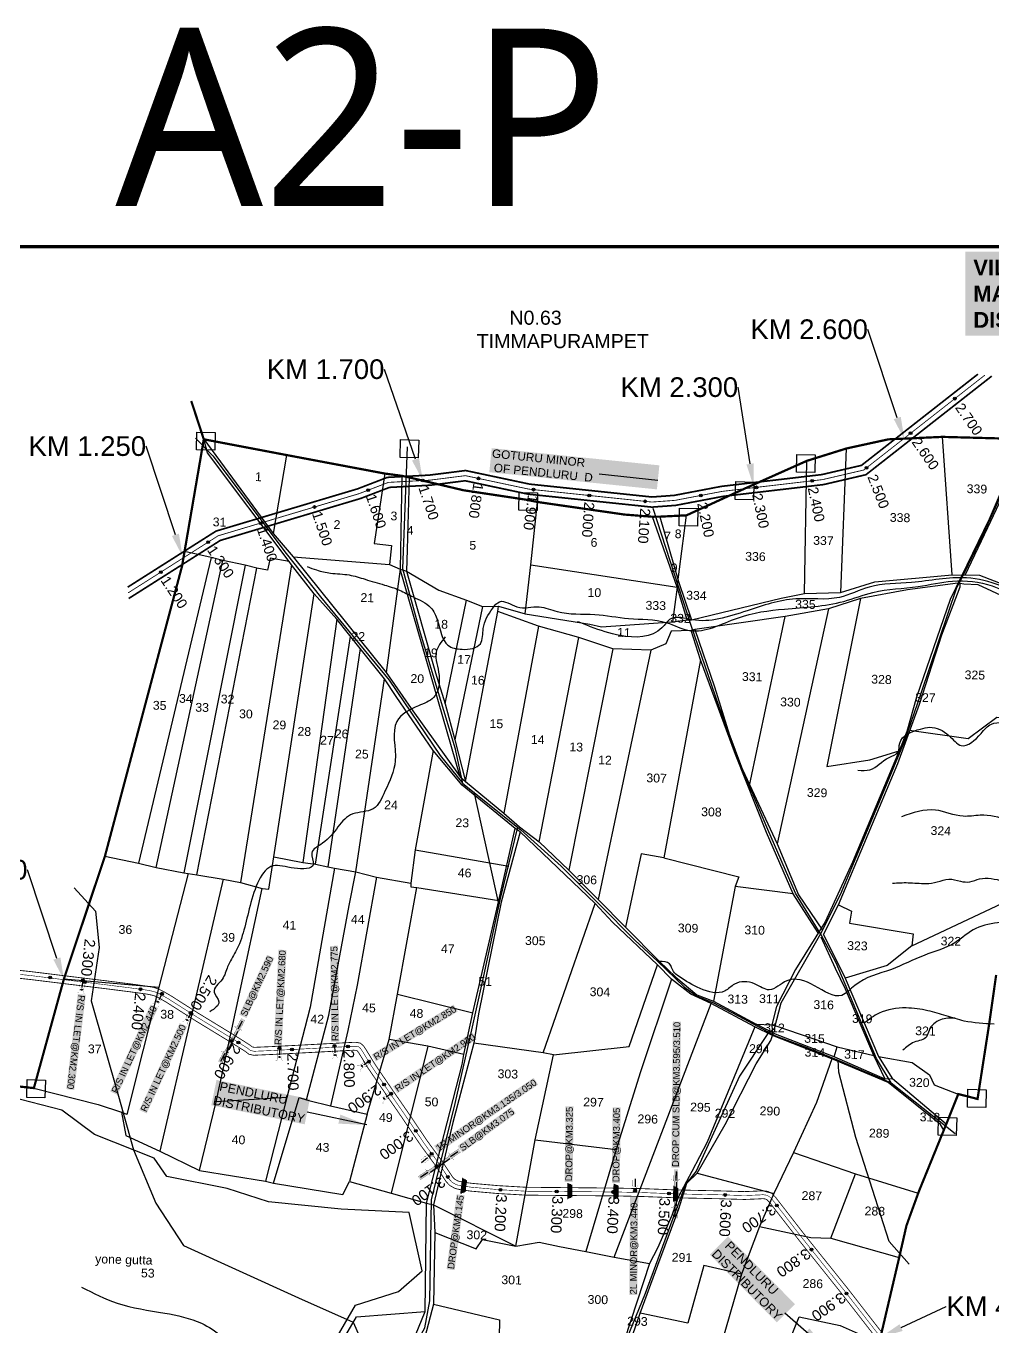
# Model space of a CAD drawing. Header units: inches. Extents: x 206993 to 226086, y 1588023 to 1599120.
# Drawn here: x 208329 to 210050, y 1596637 to 1598952 of the extents above; entities that cross this region are included whole.
import ezdxf
from ezdxf import colors
from ezdxf.entities.mleader import LeaderData, LeaderLine
from ezdxf.enums import TextEntityAlignment as Align
from ezdxf.math import Vec2, Vec3

# ---------------------------------------------------------------- set-up
doc = ezdxf.new("R2010")
doc.units = ezdxf.units.IN
doc.header["$LTSCALE"] = 15
doc.header["$MEASUREMENT"] = 0
doc.header["$PDMODE"] = 32
doc.header["$PDSIZE"] = 5
doc.linetypes.add('ACAD_ISO02W100', pattern=[15, 12, -3])
doc.linetypes.add('HIDDEN2', pattern=[0.1875, 0.125, -0.0625])
for name, color, linetype in [('BOUNDRY STONES', 240, 'Continuous'), ('CADAS', 1, 'Continuous'), ('CANAL1', 7, 'Continuous'), ('CSMark', 72, 'Continuous'), ('HILLS', 3, 'Continuous'), ('PLOTS', 7, 'Continuous'), ('PLOTS NO', 7, 'Continuous'), ('RE REMARKS', 7, 'Continuous'), ('ROADS', 1, 'Continuous'), ('STREAMS', 4, 'Continuous'), ('STRUCTURE', 5, 'Continuous'), ('TEXT', 1, 'Continuous'), ('text2', 7, 'Continuous'), ('VILLAGE BOUNDRY', 5, 'Continuous'), ('VILLAGE STONES', 240, 'Continuous')]:
    doc.layers.add(name, color=color, linetype=linetype)
doc.styles.add('FONT1', font='Arial')
doc.styles.get("Standard").update_dxf_attribs({"font": 'arial.ttf'})
doc.styles.add('TMS', font='trebuc.ttf')
doc.dimstyles.get("Standard").update_dxf_attribs({"dimtxt": 0.18, "dimasz": 0.18, "dimexe": 0.18, "dimexo": 0.0625, "dimgap": 0.09, "dimtad": 0, "dimtih": 1, "dimtoh": 1, "dimdec": 4, "dimzin": 0, "dimdsep": 46, "dimtxsty": 'Standard', "dimcen": 0.09, "dimadec": 0, "dimazin": 0, "dimtfac": 1, "dimtdec": 4, "dimtofl": 0, "dimtmove": 0, "dimatfit": 3, "dimfxl": 1, "dimtolj": 1, "dimtzin": 0, "dimarcsym": 0})

# ---------------------------------------------------------------- blocks, each defined once
blk = doc.blocks.new('DROP')
h = blk.add_hatch()
h.set_pattern_fill('ANSI31', color=1, scale=10, angle=45)
h.set_pattern_definition([(90, (-324.4107, -25.7687), (-1.25, 0), [])])
h.paths.add_polyline_path([(-9.9, -4.3), (-13.8, 4.1), (13.8, 4.1), (10.2, -4.3)])
at = {"layer": 'STRUCTURE', "color": 5, "const_width": 0.49}
blk.add_lwpolyline([(-9.9, -4.3), (-13.8, 4.1), (13.8, 4.1), (10.2, -4.3), (-9.9, -4.3)], dxfattribs=at)
at = {"layer": 'STRUCTURE', "color": 5}
blk.add_circle((0, 0), 1.33, dxfattribs=at)
blk = doc.blocks.new('1INLET')
at = {"layer": 'STRUCTURE', "color": 190}
for points, const_width in [([(9.4, 10.1), (9.4, 7.3), (5.2, 4.5), (0, 4.5), (0, 4.5), (0, 4.5), (-5.2, 4.5), (-9.4, 7.3), (-9.4, 10.1)], 0.35), ([(0, -4.5), (0, 4.5)], 1.75), ([(7.3, 5.9), (22.7, 5.9)], 0.35), ([(-9.4, -10.1), (-9.4, -7.3), (-5.2, -4.5), (0, -4.5), (5.2, -4.5), (9.4, -7.3), (9.4, -10.1)], 0.35), ([(7.3, -5.9), (22.7, -5.9)], 0.35)]:
    blk.add_lwpolyline(points, dxfattribs=dict(at, const_width=const_width))
at = {"layer": 'STRUCTURE', "color": 0}
blk.add_circle((0, 0), 1.31, dxfattribs=at)
blk.add_leader([(26, 0.1), (5.6, 0)], dimstyle='Standard', override={"dimasz": 8, "dimgap": 0.09, "dimtad": 0}, dxfattribs=at)
blk = doc.blocks.new('1SLB')
at = {"layer": 'STRUCTURE'}
h = blk.add_hatch(dxfattribs=at)
h.set_pattern_fill('DOTS', color=6, scale=14, angle=320.3722, style=0)
h.set_pattern_definition([(320.372247934, (-538945.0768, -1194857.3203), (0.89503691186, 0.39489261377), [0, -0.875])])
h.paths.add_polyline_path([(-43.8, 3.5), (-43.8, -3.5), (-23.1, -3.5), (-21, -2.1), (21, -2.1), (23.1, -3.5), (43.8, -3.5), (43.8, 3.5), (23.1, 3.5), (21, 2.1), (-21, 2.1), (-23.1, 3.5)])
at = {"layer": 'STRUCTURE', "color": 6, "linetype": 'ACAD_ISO02W100', "ltscale": 0.5, "const_width": 0.35}
for points in [[(-43.8, 3.5), (-23.1, 3.5)], [(23.1, 3.5), (43.8, 3.5)], [(-43.8, -3.5), (-23.1, -3.5)], [(23.1, -3.5), (43.8, -3.5)]]:
    blk.add_lwpolyline(points, dxfattribs=at)
at = {"layer": 'STRUCTURE', "color": 6, "const_width": 0.44}
for points in [[(-25.2, 7.7), (-25.2, 4.9), (-21, 2.1), (21, 2.1), (25.2, 4.9), (25.2, 7.7)], [(-25.2, -7.7), (-25.2, -4.9), (-21, -2.1), (21, -2.1), (25.2, -4.9), (25.2, -7.7)]]:
    blk.add_lwpolyline(points, dxfattribs=at)
at = {"layer": 'STRUCTURE', "color": 6}
blk.add_lwpolyline([(-21, -2.1), (21, -2.1)], dxfattribs=at)
blk.add_lwpolyline([(-21, -2.1), (21, -2.1)], dxfattribs=at)
at = {"layer": 'STRUCTURE', "color": 0}
blk.add_circle((0, 0), 0.871, dxfattribs=at)
for points in [[(-40.8, 0), (-24.8, 0)], [(39.6, -0.2), (23.5, -0.2)]]:
    blk.add_leader(points, dimstyle='Standard', override={"dimasz": 10, "dimgap": 0.09, "dimtad": 0}, dxfattribs=at)

msp = doc.modelspace()

# ---------------------------------------------------------------- linework, layer by layer
at = {"color": 5, "const_width": 5.82}
msp.add_lwpolyline([(206996.2, 1598559.3), (210931, 1598559.3), (210931, 1594213.8), (206996.2, 1594213.8)], close=True, dxfattribs=at)
at = {"layer": 'BOUNDRY STONES'}
for points in [[(208633.1, 1598229.6), (208665.6, 1598228.9), (208664.8, 1598197.2), (208632.3, 1598198)], [(208995.5, 1598216.1), (209028, 1598215.3), (209027.2, 1598183.6), (208994.8, 1598184.4)], [(209701.2, 1598189.9), (209733.6, 1598189.1), (209732.8, 1598157.5), (209700.4, 1598158.3)], [(209592.1, 1598141.4), (209624.6, 1598140.6), (209623.8, 1598108.9), (209591.3, 1598109.7)], [(209206.8, 1598122.2), (209239.3, 1598121.4), (209238.5, 1598089.7), (209206.1, 1598090.5)], [(209492.3, 1598094.3), (209524.7, 1598093.5), (209524, 1598061.9), (209491.5, 1598062.7)], [(208331, 1597077.1), (208363.5, 1597076.3), (208362.7, 1597044.7), (208330.3, 1597045.5)], [(210005.5, 1597059.9), (210037.9, 1597059.1), (210037.1, 1597027.5), (210004.7, 1597028.3)], [(209953.1, 1597010.1), (209985.6, 1597009.3), (209984.8, 1596977.7), (209952.4, 1596978.5)]]:
    msp.add_lwpolyline(points, close=True, dxfattribs=at)
at = {"layer": 'CANAL1', "color": 200, "linetype": 'ByBlock', "ltscale": 40, "const_width": 3}
for points in [[(208509.9, 1597953.5), (208667.2, 1598053.3), (208919.1, 1598128.5), (208972.1, 1598148.9), (209047.2, 1598153), (209111.4, 1598161.1), (209225.4, 1598136.9), (209443.1, 1598114), (209482.8, 1598116.9), (209566.6, 1598132.9), (209745.5, 1598153.9), (209816, 1598170.3), (210023.3, 1598332.7)], [(208511.7, 1597933.3), (208674.8, 1598036.7), (208924.9, 1598111.5), (208975.9, 1598131.1), (209048.8, 1598135), (209110.6, 1598142.9), (209222.6, 1598119.1), (209442.9, 1598096), (209485.2, 1598099.1), (209569.4, 1598115.1), (209748.5, 1598136.1), (209824, 1598153.7), (210047.8, 1598329.1)]]:
    msp.add_lwpolyline(points, dxfattribs=at)
at = {"layer": 'CANAL1', "color": 1, "linetype": 'HIDDEN2', "ltscale": 4}
for points, const_width in [([(208510.8, 1597943.4), (208671, 1598045), (208922, 1598120), (208974, 1598140), (209048, 1598144), (209111, 1598152), (209224, 1598128), (209443, 1598105), (209484, 1598108), (209568, 1598124), (209747, 1598145), (209820, 1598162), (210035.6, 1598330.9)], 1.5), ([(208510.8, 1597943.4), (208671, 1598045), (208922, 1598120), (208974, 1598140), (209048, 1598144), (209111, 1598152), (209224, 1598128), (209443, 1598105), (209484, 1598108), (209568, 1598124), (209747, 1598145), (209820, 1598162), (210035.6, 1598330.9)], 1.5), ([(209857.2, 1596609.4), (209784.9, 1596702.3), (209711.4, 1596794), (209674.8, 1596841.2), (209657.3, 1596863.7), (209652.4, 1596868.7), (209647.2, 1596871.4), (209640.9, 1596872.3), (209635, 1596871.9), (209607.9, 1596870.8), (209562.5, 1596872.1), (209488.2, 1596873.7), (209425.1, 1596876.1), (209380.5, 1596877.1), (209298.2, 1596877.8), (209273.6, 1596878), (209219.1, 1596878.5), (209168.8, 1596881.4), (209121.7, 1596885.6), (209103.6, 1596888), (209095, 1596890.1), (209087.5, 1596894.4), (209082.7, 1596899.4), (209075.3, 1596910.5), (209063.6, 1596928.2), (209037.2, 1596964.2), (209003.9, 1597013.7), (208979.8, 1597048.5), (208944, 1597100.9), (208928.1, 1597127), (208924.2, 1597132.7), (208921, 1597135.5), (208917.2, 1597136.3), (208911.1, 1597136.4), (208884.4, 1597135), (208822.3, 1597131.7), (208765.3, 1597128.8), (208741.9, 1597127.8), (208735.2, 1597127.5), (208728.8, 1597128.8), (208723.2, 1597133.1), (208715.2, 1597138.2), (208695.3, 1597150.6), (208631.9, 1597189.3), (208582.6, 1597220.7), (208570.6, 1597227.6), (208561.7, 1597232.1), (208554.8, 1597234.3), (208545.1, 1597236.2), (208516.6, 1597240.1), (208467.7, 1597246.3), (208405.1, 1597253.9), (208337.1, 1597262.3), (208278.5, 1597268.7)], 1)]:
    msp.add_lwpolyline(points, dxfattribs=dict(at, const_width=const_width))
at = {"layer": 'CANAL1', "color": 200, "const_width": 1.5}
for points in [[(209862.6, 1596613.8), (209790.4, 1596706.7), (209716.9, 1596798.3), (209680.3, 1596845.5), (209662.5, 1596868.4), (209656.6, 1596874.3), (209649.4, 1596878.2), (209641.1, 1596879.3), (209634.6, 1596878.9), (209607.9, 1596877.8), (209562.7, 1596879.1), (209488.5, 1596880.7), (209425.3, 1596883.1), (209380.6, 1596884), (209298.2, 1596884.8), (209273.7, 1596885), (209219.3, 1596885.5), (209169.3, 1596888.4), (209122.5, 1596892.5), (209104.9, 1596894.9), (209097.6, 1596896.7), (209091.9, 1596900), (209088.2, 1596903.8), (209081.2, 1596914.4), (209069.3, 1596932.2), (209043, 1596968.2), (209009.7, 1597017.6), (208985.5, 1597052.5), (208949.9, 1597104.7), (208934, 1597130.8), (208929.5, 1597137.4), (208924.2, 1597142), (208918, 1597143.3), (208911, 1597143.4), (208884, 1597142), (208822, 1597138.7), (208764.9, 1597135.8), (208741.6, 1597134.8), (208735.7, 1597134.5), (208731.8, 1597135.3), (208727.2, 1597138.8), (208718.9, 1597144.1), (208699, 1597156.6), (208635.6, 1597195.3), (208586.3, 1597226.7), (208573.9, 1597233.8), (208564.4, 1597238.6), (208556.6, 1597241.1), (208546.3, 1597243.1), (208517.6, 1597247.1), (208468.5, 1597253.3), (208405.9, 1597260.9), (208337.9, 1597269.3), (208279.4, 1597275.6)], [(209851.8, 1596605), (209779.4, 1596698), (209706, 1596789.7), (209669.3, 1596836.9), (209652, 1596859.1), (209648.1, 1596863), (209645, 1596864.7), (209640.6, 1596865.3), (209635.4, 1596864.9), (209607.9, 1596863.8), (209562.3, 1596865.1), (209488, 1596866.7), (209424.9, 1596869.1), (209380.4, 1596870.1), (209298.1, 1596870.8), (209273.5, 1596871), (209218.9, 1596871.5), (209168.3, 1596874.4), (209120.9, 1596878.6), (209102.3, 1596881.1), (209092.4, 1596883.5), (209083.2, 1596888.8), (209077.2, 1596895), (209069.5, 1596906.6), (209057.9, 1596924.2), (209031.5, 1596960.1), (208998.1, 1597009.7), (208974, 1597044.6), (208938.1, 1597097.1), (208922.2, 1597123.2), (208918.9, 1597128), (208917.8, 1597129), (208916.4, 1597129.3), (208911.2, 1597129.4), (208884.8, 1597128), (208822.7, 1597124.7), (208765.6, 1597121.8), (208742.2, 1597120.8), (208734.6, 1597120.4), (208725.8, 1597122.2), (208719.2, 1597127.4), (208711.4, 1597132.3), (208691.6, 1597144.7), (208628.2, 1597183.4), (208579, 1597214.7), (208567.2, 1597221.5), (208559.1, 1597225.6), (208553.1, 1597227.5), (208544, 1597229.3), (208515.7, 1597233.2), (208466.8, 1597239.4), (208404.2, 1597247), (208336.3, 1597255.3), (208277.6, 1597261.7)]]:
    msp.add_lwpolyline(points, dxfattribs=at)
at = {"layer": 'CSMark', "color": 3, "linetype": 'Continuous'}
for p in [(209982.3, 1598289.1), (209903.5, 1598227.5), (209824.8, 1598165.8), (209035.2, 1598143.3), (209134.2, 1598147.1), (209628.9, 1598131.1), (209728.2, 1598142.8), (208937.9, 1598126.1), (209232.1, 1598127.1), (209331.6, 1598116.7), (209431, 1598106.3), (209530, 1598116.8), (208842.5, 1598096.2), (208746.7, 1598067.6), (208653.2, 1598033.7), (208568.8, 1597980.2)]:
    msp.add_point(p, dxfattribs=at)
at = {"layer": 'HILLS'}
msp.add_lwpolyline([(208863.4, 1596585.7), (208915.7, 1596675.7), (208992.2, 1596700.2), (209033.9, 1596736.8), (209010.7, 1596840.7), (208889.8, 1596846.4), (208760.3, 1596859.6), (208686.9, 1596883.4), (208579.6, 1596904.8), (208557.2, 1596937.3), (208451, 1596979.4), (208392.9, 1597023), (208319.4, 1597041.7), (208229.8, 1597045.1), (208158.6, 1597055)], dxfattribs=at)
at = {"layer": 'PLOTS'}
for points in [[(208645.4, 1598216.7), (208768.6, 1598049.3), (208804.6, 1598007.5), (208970.2, 1597801.4), (209014.7, 1597737.3), (209101.6, 1597615.9), (209111, 1597607.5), (209179.5, 1597551.3), (209207.6, 1597526.8), (209242.1, 1597500.4), (209295.4, 1597449.9), (209347.5, 1597397.9), (209396.2, 1597348.5), (209456, 1597288.2), (209456, 1597288.2), (209485.4, 1597259.5), (209523.2, 1597227.7), (209552.4, 1597216.5), (209628.6, 1597175.6), (209656.7, 1597174.5), (209663.7, 1597172.8), (209772.5, 1597135.4), (209837.9, 1597120)], [(209962.6, 1596987.3), (209956.7, 1596997.2), (209863.5, 1597071.7), (209763.5, 1597113.9), (209657.5, 1597155.7), (209626.3, 1597171), (209548.6, 1597212.6), (209512.3, 1597229.3), (209477.7, 1597255.8), (209452.9, 1597281.3), (209373, 1597357.6), (209341.9, 1597390.8), (209208.4, 1597517.9), (209199.8, 1597523.8), (209105.2, 1597601), (209053.5, 1597662.9), (208987.9, 1597759.1), (208967, 1597790.5), (208923.6, 1597844.5), (208882, 1597896.6), (208841.9, 1597941.8), (208801.4, 1597993.2), (208797.6, 1597999.4), (208652.2, 1598192.7), (208645.4, 1598216.7)], [(210104.3, 1598217.1), (210043.3, 1598074.7), (209973.6, 1597931.3), (209913.9, 1597757.7), (209896.6, 1597696.8), (209882.9, 1597662.4), (209800.3, 1597463.9), (209751.6, 1597357.8), (209698.8, 1597272.9), (209664.8, 1597207), (209656.7, 1597174.5), (209657.5, 1597155.7)], [(209789, 1598200.3), (209778.8, 1597944.3)], [(209977.3, 1597975.7), (209960.2, 1598221)], [(210000.6, 1597974.8), (210041, 1598059.9), (210086.8, 1598156.7), (210114, 1598216.9)], [(208792.6, 1598188.7), (208768.6, 1598049.3)], [(209714.4, 1597942.4), (209718.7, 1598178.3)], [(208967.8, 1598155.7), (208948.7, 1598031.1), (208979.6, 1598027.6), (208975.7, 1597994)], [(208997.9, 1598151.7), (208995.2, 1597985.6)], [(209011.2, 1598148.8), (209007.3, 1598020.6), (209006, 1597982.2), (209057.8, 1597800.8), (209075.1, 1597745.9), (209092.2, 1597681.8), (209111, 1597607.5)], [(209217.3, 1597906.1), (209227.3, 1597993.3), (209239.4, 1598105.1)], [(209227.3, 1597993.3), (209488, 1597953.5), (209504.6, 1598081.4)], [(209505.5, 1597895.6), (209488, 1597953.5), (209443.8, 1598078.9)], [(209457.4, 1598079), (209490.3, 1597963.7), (209513.6, 1597895.2)], [(208797.6, 1597999.4), (208763.5, 1598005.1), (208759, 1597984), (208739.9, 1597987.2), (208719.2, 1597992.9), (208679.2, 1598001), (208658.7, 1598006.6), (208611, 1598017.2)], [(208658.7, 1598006.6), (208529.3, 1597462.3)], [(208560.8, 1597454.6), (208679.2, 1598001)], [(208719.2, 1597992.9), (208610.1, 1597445.3)], [(208801.4, 1597993.2), (208710.6, 1597427.7)], [(208804.6, 1598007.5), (208975.7, 1597994), (208995.2, 1597985.6), (209006, 1597982.2), (209063.6, 1597947.9), (209113.2, 1597930.2), (209141.7, 1597918.9), (209170.2, 1597919.9), (209217.3, 1597906.1), (209332.5, 1597887.7), (209353.3, 1597883.1), (209479.6, 1597891.6), (209505.5, 1597895.6), (209513.6, 1597895.2), (209673.3, 1597934.2), (209714.4, 1597942.4), (209778.8, 1597944.3), (209839.8, 1597963.3), (209977.3, 1597975.7), (210026.3, 1597974.8), (210096.4, 1597947.8)], [(208633.2, 1597441.6), (208739.9, 1597987.2)], [(208995.2, 1597985.6), (208970.2, 1597801.4)], [(209101.6, 1597615.9), (208995.2, 1597985.6)], [(210121, 1597912.4), (210023.5, 1597957.8), (209998.2, 1597959.1), (209991.8, 1597959.8), (209987.8, 1597960.6), (209898.2, 1597948.7), (209814.3, 1597933.5), (209757.3, 1597914.9), (209680.4, 1597901.3), (209519.5, 1597878.1), (209513.1, 1597876.6), (209477.3, 1597875.5), (209467.7, 1597852.6), (209441.3, 1597841.5), (209373.3, 1597843.9), (209312.9, 1597863.9), (209240.9, 1597884), (209168.5, 1597910.3), (209170.2, 1597919.9)], [(209488, 1597953.5), (209479.6, 1597891.6)], [(209748.3, 1597335.6), (209775.1, 1597388.4), (209881, 1597640), (209919.3, 1597745.4), (209958.8, 1597868.5), (209991.5, 1597954), (209991.8, 1597959.8)], [(208770.1, 1597473.8), (208841.9, 1597941.8)], [(209075.1, 1597745.9), (209113.2, 1597930.2)], [(209814.3, 1597933.5), (209754.4, 1597634.2), (209831.1, 1597646.3), (209882.9, 1597662.4)], [(209141.7, 1597918.9), (209092.2, 1597681.8)], [(209111, 1597607.5), (209168.5, 1597910.3)], [(209616.1, 1597597.7), (209680.4, 1597901.3)], [(209757.3, 1597914.9), (209665.7, 1597497)], [(208882, 1597896.6), (208821.7, 1597463.7)], [(209240.9, 1597884), (209179.5, 1597551.3)], [(209738.7, 1597338.3), (209694.4, 1597408), (209646.7, 1597517.1), (209592, 1597655.9), (209529.7, 1597824.1), (209513.1, 1597876.6)], [(209519.5, 1597878.1), (209554.3, 1597776), (209592, 1597655.9), (209665.7, 1597497), (209703.8, 1597405.8), (209746.5, 1597343.1)], [(208844.4, 1597460.5), (208906.5, 1597865.7)], [(209242.1, 1597500.4), (209312.9, 1597863.9)], [(208923.6, 1597844.5), (208866.1, 1597455.8)], [(209373.3, 1597843.9), (209295.4, 1597449.9)], [(209441.3, 1597841.5), (209347.5, 1597397.9)], [(209529.7, 1597824.1), (209464.4, 1597472), (209423.8, 1597478.8), (209396.2, 1597348.5)], [(208915.8, 1597446.9), (208967, 1597790.5)], [(210095.8, 1597717.8), (210057, 1597721.3), (210006.1, 1597683.6), (209901.5, 1597698.6)], [(209053.5, 1597662.9), (209021.7, 1597486.3), (209014, 1597426.8)], [(208469.5, 1597474.9), (208529.3, 1597462.3), (208560.8, 1597454.6), (208610.1, 1597445.3), (208617.8, 1597443.9), (208633.2, 1597441.6), (208679.8, 1597433.9), (208710.6, 1597427.7), (208749.4, 1597417.5), (208761, 1597416.1), (208770.1, 1597473.8), (208821.7, 1597463.7), (208844.4, 1597460.5), (208866.1, 1597455.8), (208878.2, 1597453.3), (208915.8, 1597446.9), (208952.9, 1597437.5), (209014, 1597426.8), (209014.1, 1597420.2), (209024.7, 1597419), (209170.7, 1597396.1), (209199.8, 1597523.8)], [(209208.4, 1597517.9), (209175, 1597392.7), (209134.4, 1597194), (209126.2, 1597141.7), (209088.8, 1597000.9), (209054.1, 1596854.2), (209056.5, 1596804.9), (209054.1, 1596677.7), (209038.8, 1596619), (209003.2, 1596555.4), (209000.3, 1596521.8), (208985.2, 1596418), (208971.7, 1596309.5), (208965.7, 1596248.3), (209111.3, 1596231.2), (209108.5, 1596223.3), (209207.6, 1596199.1)], [(209021.7, 1597486.3), (209188.5, 1597457)], [(209464.4, 1597472), (209597.5, 1597438.2), (209591.3, 1597420.9), (209552.4, 1597216.5)], [(208617.8, 1597443.9), (208565.4, 1597241.6), (208508.2, 1597015.2), (208499.2, 1597019.1)], [(208878.2, 1597453.3), (208835, 1597206.2), (208793, 1597045.2), (208755, 1596896.3)], [(208828.1, 1597041.2), (208868, 1597191.7), (208904, 1597387), (208915.8, 1597446.9)], [(208952.9, 1597437.5), (208918.7, 1597245), (208901.8, 1597164.8), (208870.8, 1597030.3)], [(208679.8, 1597433.9), (208566.9, 1596950)], [(208637.6, 1596915.1), (208667.4, 1597037.6), (208749.4, 1597417.5)], [(208936, 1597015.4), (208975.1, 1597148.6), (208990, 1597228.9), (209024.7, 1597419)], [(209694.4, 1597408), (209591.3, 1597420.9)], [(208949.8, 1596242.2), (208955.3, 1596269.8), (208984.7, 1596495.1), (208994.6, 1596554.3), (209039.5, 1596664.3), (209042.1, 1596857.3), (209105.3, 1597103.9), (209108.2, 1597121.8), (209124.3, 1597196), (209170.7, 1597396.1)], [(209249.2, 1597124.8), (209341.9, 1597390.8)], [(209775.1, 1597388.4), (209798, 1597377), (209794.5, 1597355.7), (209907.9, 1597336.3), (209905.9, 1597315.3), (210065.9, 1597390.8)], [(209858.4, 1597078), (209837.9, 1597120), (209787.5, 1597238.2), (209770, 1597275.1), (209744.2, 1597330.7)], [(209748.3, 1597335.6), (209787, 1597257.6), (209846.4, 1597118.5), (209871, 1597078.5)], [(209905.9, 1597315.3), (209861.8, 1597280.1), (209787, 1597257.6)], [(209201, 1596780.5), (209235.1, 1596969.9), (209267.7, 1597121.5), (209402.6, 1597136.1), (209452.9, 1597281.3)], [(208396.5, 1597256.5), (208565.4, 1597241.6)], [(209477.7, 1597255.8), (209422.7, 1597090.9), (209379.6, 1596952.8), (209325.3, 1596771.4)], [(208990, 1597228.9), (209124.3, 1597196)], [(209376.1, 1596760.9), (209548.6, 1597212.6)], [(209626.3, 1597171), (209541.5, 1596965.9), (209513.8, 1596913.4), (209489.6, 1596867.6), (209478.4, 1596835.4), (209453.2, 1596777.1), (209438.8, 1596750.1), (209382.9, 1596579.8)], [(209967, 1596998.1), (209871, 1597078.5), (209858.4, 1597078), (209767.6, 1597117.7), (209662.7, 1597158.1), (209628.6, 1597175.6)], [(209108.2, 1597121.8), (209043.9, 1597136.4), (208975.1, 1597148.6)], [(209043.9, 1597136.4), (208978.7, 1596875)], [(209267.7, 1597121.5), (209249.2, 1597124.8), (209126.2, 1597141.7)], [(209190.9, 1596133.1), (209232.6, 1596213.2), (209294.3, 1596360.8), (209342.7, 1596458.8), (209375.6, 1596533.2), (209393.3, 1596576.7), (209422.2, 1596661.5), (209453.6, 1596747.1), (209490.8, 1596847), (209505.3, 1596892.8), (209523.8, 1596910.4), (209573.2, 1596997.4), (209628.8, 1597105.4), (209654.9, 1597146.8), (209657.5, 1597155.7)], [(209767.6, 1597117.7), (209772.5, 1597135.4)], [(209763.5, 1597113.9), (209736.1, 1597036.3), (209694.9, 1596947.6), (209660, 1596874.6), (209634.3, 1596815.8), (209602.7, 1596731)], [(209846.4, 1597118.5), (209906.3, 1597107.7), (209936.8, 1597085.7), (209945.4, 1597068.1), (209988.3, 1597051.4)], [(208343, 1597062), (208457.6, 1597032.6), (208499.2, 1597019.1), (208506.9, 1596977.7), (208566.9, 1596950), (208637.6, 1596915.1), (208755, 1596896.3), (208769.4, 1596893.1), (208892.7, 1596872.5), (208904.5, 1596895.8), (208978.7, 1596875), (209042.1, 1596857.3), (209054.1, 1596854.2), (209201, 1596780.5), (209242.3, 1596787.8), (209278.5, 1596780), (209325.3, 1596771.4), (209376.1, 1596760.9), (209438.8, 1596750.1)], [(208793, 1597045.2), (208667.4, 1597037.6)], [(208769.4, 1596893.1), (208814.9, 1597045.1), (208828.1, 1597041.2), (208832.2, 1597039.9), (208870.8, 1597030.3), (208936, 1597015.4), (208904.5, 1596895.8)], [(209235.1, 1596969.9), (209379.6, 1596952.8)], [(209694.9, 1596947.6), (209805.6, 1596909.6), (209917, 1596875)], [(209523.8, 1596910.4), (209660, 1596874.6)], [(209761.7, 1596794.7), (209805.6, 1596909.6)], [(209634.3, 1596815.8), (209726, 1596796.3), (209761.7, 1596794.7), (209883.1, 1596760.4)], [(209056.5, 1596804.9), (209130.2, 1596776.1), (209141.2, 1596792.4), (209201, 1596780.5)], [(209602.7, 1596731), (209535.6, 1596746), (209507.1, 1596643.9), (209422.2, 1596661.5)], [(207986.6, 1596723.4), (208068.8, 1596674.9), (208073.9, 1596651.6), (208130.1, 1596613.9), (208190.2, 1596602.2), (208288.1, 1596579.8), (208341.2, 1596572.6), (208341.1, 1596537.4), (208413.5, 1596514), (208425.6, 1596527.8), (208449, 1596523.3), (208497.6, 1596535.8), (208562.8, 1596542.9), (208616.7, 1596550.5), (208739.6, 1596555.4), (208862.8, 1596561), (208917.2, 1596654.8), (209039.5, 1596664.3)], [(209602.7, 1596731), (209561, 1596587.2), (209592.3, 1596580.9), (209595.7, 1596585.3), (209659.7, 1596567.4), (209668.6, 1596564.2), (209705.2, 1596655.1), (209777.8, 1596639.3), (209847.6, 1596608.9)], [(209054.1, 1596677.7), (209172, 1596649.5), (209171.2, 1596618.2), (209214.5, 1596624.6), (209258.4, 1596612.6), (209382.9, 1596579.8), (209393.3, 1596576.7)]]:
    msp.add_lwpolyline(points, dxfattribs=at)
at = {"layer": 'ROADS'}
for points in [[(209743.1, 1597336.2), (209778.5, 1597406.5), (209854.6, 1597587.4), (209892.8, 1597678.8), (209922, 1597765), (209986, 1597952.9), (209994, 1597968.5), (210031.7, 1598044.6), (210113.1, 1598223.1)], [(208630.7, 1598218.7), (208661.3, 1598187.5), (208791.9, 1598013.6), (208853.1, 1597936.6), (208975.1, 1597787.9), (209066.2, 1597654), (209106.6, 1597604.1), (209209.7, 1597521.6), (209281.4, 1597456.7), (209349.3, 1597389.3), (209412.4, 1597325), (209452.8, 1597287.8), (209501.1, 1597241.5), (209523, 1597225.9), (209551.7, 1597214.3), (209606.8, 1597185), (209646.5, 1597163.7), (209662.8, 1597155.2), (209718.6, 1597134), (209774.4, 1597111.8), (209868.7, 1597071.5), (209842.7, 1597114.6), (209770.8, 1597284.8), (209744.5, 1597334.7), (209698.3, 1597409.2), (209649.3, 1597522.2), (209606.6, 1597622.9), (209562.3, 1597742.2), (209513.7, 1597883.4), (209445.2, 1598093.4)], [(209106.4, 1597604.1), (209093.5, 1597665.2), (209029.5, 1597877.8), (208999.7, 1597985.9), (209007.8, 1598203.2)], [(209170.9, 1597386.8), (209126.7, 1597589.1)], [(208949.8, 1596242.2), (208962.9, 1596274.2), (208995.2, 1596538.8), (209002.4, 1596570.1), (209039.1, 1596635.4), (209047.5, 1596683.2), (209050.7, 1596862.9), (209093, 1597034.8), (209122.2, 1597166), (209144.1, 1597261.7), (209173.7, 1597399.5), (209204.6, 1597526.6)], [(208414.6, 1597418.6), (208452.7, 1597377), (208459.2, 1597312.3), (208444.9, 1597217.5), (208493.6, 1597047.6), (208520.2, 1596951.9), (208559.8, 1596857.1), (208609.5, 1596781.6), (208813.8, 1596688.7), (208911.1, 1596645.3), (208922.4, 1596620.1)], [(209743.3, 1597336.6), (209672.7, 1597213.3), (209660.4, 1597167.3), (209647.9, 1597157.6), (209599.2, 1597083.2), (209521.8, 1596914.4), (209509.9, 1596899.4), (209503.3, 1596891.7), (209480.5, 1596830), (209430.9, 1596696.6), (209402.9, 1596628.1), (209387.5, 1596575.9), (209356.2, 1596496.4), (209333.4, 1596448.9), (209270.9, 1596326.4), (209222.9, 1596212.8), (209185.3, 1596132.1), (209162.9, 1596087.5), (209110, 1595972.3), (209102.8, 1595955.3)], [(209900.7, 1596748.5), (209865.4, 1596789), (209806, 1596974.1), (209775.7, 1597090.6), (209774.4, 1597111.8)], [(209868.7, 1597071.5), (209982.9, 1596981.5)]]:
    msp.add_lwpolyline(points, dxfattribs=at)
at = {"layer": 'STREAMS'}
for points in [[(208829.6, 1597990.1), (208846.1, 1597984.1), (208871.2, 1597978.4), (208904.4, 1597975.2), (208932.4, 1597967.6), (208967.1, 1597957.3), (208993.6, 1597948.3), (209018.2, 1597936.2), (209048.9, 1597917.6), (209061.4, 1597894.3), (209080, 1597850.1), (209105.2, 1597842.9), (209137.7, 1597852.9), (209142.8, 1597880), (209159.6, 1597915.9), (209172, 1597927.7), (209202.6, 1597918.6), (209242.5, 1597918.4), (209274.4, 1597910.2), (209341.3, 1597904.8), (209401.5, 1597897.9), (209469.2, 1597890.3), (209509.9, 1597876.4), (209595.5, 1597898.6), (209679.1, 1597914.6), (209784.6, 1597928.3), (209836.5, 1597944.2), (209917.2, 1597954.8), (209978.2, 1597964.2), (210048.7, 1597955.8), (210093.9, 1597933.3), (210134.6, 1597904.7)], [(210126.2, 1597922.2), (210062.9, 1597956.3), (210003.2, 1597969.9), (209905.2, 1597962), (209829.8, 1597953.8), (209776.8, 1597935.4), (209698.9, 1597932.6), (209612.6, 1597911.6), (209561.9, 1597897), (209514.3, 1597895.5), (209476.7, 1597897.3), (209460.8, 1597881.1), (209386.7, 1597867.4), (209334, 1597883.1), (209310.5, 1597892.1)], [(209075.2, 1597865), (209058.9, 1597837.5), (209064.2, 1597796.5), (209054.4, 1597757), (209027.4, 1597742.5), (208989.1, 1597714.7), (208986.2, 1597644.6), (208967.9, 1597590.3), (208946.9, 1597559.1), (208910.9, 1597549.9), (208856.9, 1597497.8), (208837.6, 1597480.1), (208840.5, 1597460.4), (208806.5, 1597453.2), (208768.8, 1597457.5), (208727.9, 1597386.9), (208702.1, 1597304.8), (208687.9, 1597278.1), (208677.9, 1597255.4), (208663.8, 1597232.8), (208672.2, 1597215.7), (208656.2, 1597197.9)], [(209809.6, 1597627.6), (209831, 1597628.6), (209865.2, 1597650.5), (209880.9, 1597659.9), (209884, 1597675.6), (209920.9, 1597701.1), (209937.5, 1597704.2), (209971.7, 1597689.5), (209993.7, 1597671.6), (210028.8, 1597693.1), (210047.3, 1597709.9), (210066.8, 1597712.6), (210088.4, 1597714.5), (210099.7, 1597717.6)], [(210077.4, 1597539.4), (210027.2, 1597547.5), (209997, 1597545.7), (209947.8, 1597556.8), (209887.2, 1597544.9)], [(209871.5, 1597426.8), (209898.9, 1597427.6), (209930.7, 1597426.2), (209950.9, 1597428.9), (209971.6, 1597433.9), (209992, 1597430.1), (210008.7, 1597429.2), (210026.2, 1597434.3), (210068, 1597430.4)], [(210064.2, 1597356.9), (210019.5, 1597346.3), (209982.4, 1597320.8), (209927.3, 1597298.2), (209869.2, 1597273.2), (209804.2, 1597244.8), (209781, 1597227.1), (209732.3, 1597244.1), (209682.9, 1597252.9), (209652, 1597236.8), (209625.9, 1597247.5), (209590.1, 1597247), (209573.2, 1597234.9), (209528.9, 1597239.3), (209491.3, 1597260.6), (209481.4, 1597269.6), (209474.4, 1597283.3), (209455.7, 1597287.3)], [(210052, 1597176), (209999, 1597181.4), (209966.7, 1597190.7), (209934.3, 1597199.7), (209895.3, 1597204.7), (209847.2, 1597195.2), (209821.6, 1597178.3)], [(209982.7, 1597186.7), (209956.7, 1597183.5), (209936.2, 1597164.6), (209931.6, 1597153.5), (209910, 1597143.6), (209889.4, 1597129.4)], [(208428, 1596707.6), (208491.2, 1596679.5), (208575.9, 1596661.5), (208641.3, 1596643.4), (208711.7, 1596590.1), (208747.4, 1596546.7), (208752.1, 1596480.8), (208755.8, 1596434.3), (208757, 1596401.9), (208757.3, 1596375.3)]]:
    msp.add_spline(points, degree=3, dxfattribs=at)
at = {"layer": 'text2', "color": 2, "linetype": 'Continuous'}
for p in [(208372, 1597259, 93), (208430, 1597254, 94), (208571, 1597230, 95), (208623, 1597195, 96), (208695, 1597146, 97), (208780, 1597133, 98), (208878, 1597137, 99), (208939, 1597109, 100), (208979, 1597052, 101), (209051, 1596945, 102), (209060, 1596923, 103), (209108, 1596888, 104), (209297, 1596879, 105), (209379, 1596878, 106), (209413, 1596879, 107), (209485, 1596871, 108)]:
    msp.add_point(p, dxfattribs=at)
at = {"layer": 'text2', "color": 3, "linetype": 'Continuous'}
for p in [(208433.5, 1597250.5), (208532.7, 1597237.9), (208621.8, 1597195.7), (208707, 1597143.3), (208902.2, 1597135.9), (208802.4, 1597130.7), (208966.2, 1597068.4), (209022.7, 1596985.8), (209079.8, 1596903.8), (209173.6, 1596881.1), (209273.5, 1596878), (209373.5, 1596877.1), (209473.5, 1596874.3), (209573.4, 1596871.8), (209665.4, 1596853.2), (209727.1, 1596774.5), (209789.5, 1596696.4)]:
    msp.add_point(p, dxfattribs=at)
at = {"layer": 'VILLAGE BOUNDRY', "const_width": 4}
for points in [[(208623.1, 1598284.9), (208645.4, 1598216.7), (208792.6, 1598188.7), (208967.8, 1598155.7), (208997.9, 1598151.7), (209011.2, 1598148.8), (209107.7, 1598126), (209219.1, 1598109.2), (209239.4, 1598105.1), (209394.6, 1598082.7), (209443.8, 1598078.9), (209457.4, 1598079), (209504.6, 1598081.4), (209607.1, 1598128.5), (209718.7, 1598178.3), (209789, 1598200.3), (209863.7, 1598216.6), (209960.2, 1598221), (210104.3, 1598217.1)], [(207931.2, 1596619.5), (207986.6, 1596723.4), (208047, 1596842.9), (208100.7, 1596934.7), (208190.3, 1597078.4), (208343, 1597062), (208396.5, 1597256.5), (208469.5, 1597474.9), (208606.7, 1597990.9), (208645.4, 1598216.7)], [(210055.7, 1597263.4), (210043.6, 1597178.1), (210022.6, 1597042.7), (209988.3, 1597051.4), (209967, 1596998.1), (209962.6, 1596987.3), (209918, 1596877.8), (209917, 1596875), (209896.1, 1596817.4), (209883.1, 1596760.4), (209847.6, 1596608.9)]]:
    msp.add_lwpolyline(points, dxfattribs=at)

# ---------------------------------------------------------------- block references
at = {"layer": 'text2', "color": 3, "linetype": 'Continuous'}
for p, xscale, yscale, zscale, rotation in [((208428, 1597237.2, 94), 0.7, 0.7, 0.7, 83.20645558229324), ((208563.3, 1597215.7, 95), 0.7, 0.7, 0.7, 62.29421765674345), ((208615.6, 1597183.1, 96), 0.7, 0.7, 0.7, 59.1756767406052), ((208780.4, 1597117.3, 98), 0.7, 0.7, 0.7, 91.28554851497279), ((208879, 1597120.7, 99), 0.7000000000000001, 0.7000000000000001, 0.7000000000000001, 93.28969898611426), ((208926.9, 1597101.4, 101), 0.7000000000000001, 0.7000000000000001, 0.7000000000000001, 31.28729340985864), ((208966.5, 1597043.4, 101), 0.7, 0.7, 0.7, 34.57616901770938), ((209046.8, 1596941), 0.7, 0.7, 0.7, 219.496366806147), ((209413.1, 1596882.4), 0.7, 0.7, 0.7, 89.97539182334378)]:
    msp.add_blockref('1INLET', p, dxfattribs=dict(at, xscale=xscale, yscale=yscale, zscale=zscale, rotation=rotation))
for name, p, rotation in [('1SLB', (208695, 1597146, 97), 62.02207763334366), ('1SLB', (209064.8, 1596926.3), 34.46155139362391), ('1SLB', (209485.1, 1596873.8), 88.94506318124452), ('DROP', (209108, 1596888, 104), 82.72886728605637), ('DROP', (209297, 1596879, 105), 89.83874958446899), ('DROP', (209379, 1596878, 106), 89.78046420291334), ('DROP', (209485.1, 1596873.8), 88.29198799445821)]:
    msp.add_blockref(name, p, dxfattribs=dict(at, rotation=rotation))

# ---------------------------------------------------------------- texts
at = {"layer": 'CADAS', "color": 2, "style": 'TMS'}
msp.add_text('A2-P', height=315.69, dxfattribs=at).set_placement((208488.2, 1598632.1))
at = {"layer": 'CSMark', "color": 1, "linetype": 'Continuous', "style": 'FONT1'}
for s, rotation, p in [('2.700', 304.9101, (210025.2, 1598226.7)), ('2.600', 304.9101, (209947.9, 1598165.2)), ('2.500', 291.4834, (209857.7, 1598094.7)), ('1.700', 288.7326, (209055.8, 1598074)), ('1.800', 262.1737, (209125.7, 1598076.2)), ('2.400', 282.0243, (209742.2, 1598070.2)), ('1.600', 288.7326, (208962.3, 1598058.9)), ('1.900', 262.1737, (209222.9, 1598055.2)), ('2.300', 282.0243, (209643.1, 1598058.7)), ('1.500', 288.7326, (208866.4, 1598028.1)), ('2.000', 266.0841, (209327.4, 1598042.3)), ('2.100', 266.0841, (209427, 1598031.2)), ('2.200', 282.0243, (209545.4, 1598042.7)), ('1.400', 288.7326, (208768.4, 1598000)), ('1.300', 303.7233, (208693, 1597972.4)), ('1.200', 303.7233, (208610.2, 1597918.2))]:
    msp.add_text(s, height=18, rotation=rotation, dxfattribs=at).set_placement(p, align=Align.MIDDLE_RIGHT)
at = {"layer": 'CSMark', "color": 1}
for s, rotation, p in [('2.300', 263.829, (208443.2, 1597327.2)), ('2.500', 239.1418, (208662.4, 1597259.9)), ('2.400', 263.829, (208532.9, 1597231.4)), ('2.600', 239.1418, (208704.5, 1597137.3)), ('2.700', 271.3051, (208803.4, 1597124.2)), ('2.800', 271.3051, (208903.3, 1597129.5)), ('2.900', 216.0439, (208958.6, 1597062.3)), ('3.000', 216.0439, (209015.1, 1596979.8)), ('3.100', 216.0439, (209072.2, 1596897.7)), ('3.200', 267.1387, (209175.6, 1596873.1)), ('3.300', 267.1387, (209275.5, 1596870)), ('3.400', 267.1387, (209375.5, 1596869.1)), ('3.500', 267.1387, (209466, 1596866.7)), ('3.600', 267.1387, (209575.5, 1596863.8)), ('3.700', 215.1823, (209660.6, 1596848.7)), ('3.800', 215.1823, (209722.3, 1596770)), ('3.900', 215.1823, (209784.7, 1596691.9))]:
    msp.add_text(s, height=19, rotation=rotation, dxfattribs=at).set_placement(p, align=Align.MIDDLE_LEFT)
at = {"layer": 'PLOTS NO'}
for s, height, p in [('1', 15.6, (208742.7, 1598150)), ('339', 15.65, (210021.5, 1598128.4)), ('3', 15.6, (208983.8, 1598080.2)), ('338', 15.65, (209884.7, 1598077.3)), ('31', 15.65, (208673.5, 1598069.4)), ('2', 15.6, (208882.5, 1598064.9)), ('4', 15.6, (209012.7, 1598054.9)), ('6', 15.6, (209340, 1598033.2)), ('7', 15.6, (209470.9, 1598044.5)), ('8', 15.6, (209489.7, 1598048.5)), ('337', 15.65, (209748.3, 1598036.4)), ('5', 15.6, (209124.2, 1598028.1)), ('336', 15.65, (209627.3, 1598008.1)), ('9', 15.6, (209482.6, 1597988.1)), ('10', 15.65, (209340.6, 1597943.9)), ('334', 15.65, (209522.2, 1597938.9)), ('21', 15.65, (208936.4, 1597934.8)), ('333', 15.65, (209449.9, 1597920.9)), ('335', 15.65, (209716.2, 1597923)), ('332', 15.65, (209494, 1597898.1)), ('18', 15.65, (209067.9, 1597887.6)), ('11', 15.65, (209393.2, 1597872.9)), ('22', 15.65, (208920.4, 1597865.9)), ('19', 15.65, (209049.6, 1597836.8)), ('17', 15.65, (209108.8, 1597824.9)), ('20', 15.65, (209025.4, 1597790.7)), ('16', 15.65, (209133.2, 1597788)), ('331', 15.65, (209621.5, 1597794.1)), ('328', 15.65, (209851.6, 1597789.4)), ('325', 15.65, (210017.8, 1597797.2)), ('34', 15.65, (208613.5, 1597755.4)), ('32', 15.65, (208687.8, 1597754.3)), ('327', 15.65, (209929.8, 1597756.9)), ('35', 15.65, (208566.9, 1597743.1)), ('33', 15.65, (208642.5, 1597739.5)), ('330', 15.65, (209689.5, 1597749)), ('30', 15.65, (208720.4, 1597728)), ('29', 15.65, (208780, 1597708.4)), ('15', 15.65, (209166.2, 1597710.5)), ('28', 15.65, (208824.3, 1597696.8)), ('26', 15.65, (208890.8, 1597692.5)), ('14', 15.65, (209239.8, 1597682.3)), ('27', 15.65, (208864.6, 1597681)), ('13', 15.65, (209308.3, 1597669.1)), ('25', 15.65, (208926.8, 1597656.4)), ('12', 15.65, (209359.5, 1597645.8)), ('307', 15.65, (209451.4, 1597613.8)), ('329', 15.65, (209737, 1597587.8)), ('24', 15.65, (208978.6, 1597566)), ('308', 15.65, (209548.9, 1597553.5)), ('23', 15.65, (209105.5, 1597534.2)), ('324', 15.65, (209957.2, 1597520)), ('46', 15.65, (209109.7, 1597445)), ('306', 15.65, (209327.1, 1597432.8)), ('44', 15.65, (208919.5, 1597362.3)), ('36', 15.65, (208505.9, 1597344.2)), ('41', 15.65, (208797.9, 1597352)), ('309', 15.65, (209507.4, 1597346.7)), ('310', 15.65, (209625.9, 1597343.2)), ('39', 15.65, (208688.9, 1597330.3)), ('305', 15.65, (209235.4, 1597324.3)), ('323', 15.65, (209808.8, 1597315.3)), ('322', 15.65, (209975.2, 1597323.5)), ('47', 15.65, (209079.7, 1597310)), ('51', 15.65, (209146.2, 1597251.9)), ('304', 15.65, (209350.5, 1597233.2)), ('313', 15.65, (209595.7, 1597220.3)), ('311', 15.65, (209652, 1597220.9)), ('45', 15.65, (208939.4, 1597204.8)), ('316', 15.65, (209748.7, 1597210.3)), ('38', 15.65, (208580.2, 1597193.3)), ('42', 15.65, (208847.4, 1597184.9)), ('48', 15.65, (209024, 1597195)), ('319', 15.65, (209817.4, 1597185.6)), ('312', 15.65, (209661.2, 1597169.3)), ('315', 15.65, (209732.4, 1597150.2)), ('321', 15.65, (209929.9, 1597163.7)), ('37', 15.65, (208451.3, 1597131.7)), ('294', 15.65, (209634.1, 1597132)), ('314', 15.65, (209733, 1597125.5)), ('317', 15.65, (209803.4, 1597121.9)), ('303', 15.65, (209186.6, 1597087.2)), ('320', 15.65, (209919, 1597072)), ('50', 15.65, (209050.8, 1597037.5)), ('297', 15.65, (209339, 1597037)), ('295', 15.65, (209529.3, 1597028)), ('292', 15.65, (209573.1, 1597017.1)), ('290', 15.65, (209653, 1597021.3)), ('318', 15.65, (209937.9, 1597010.4)), ('49', 15.65, (208969.4, 1597009.7)), ('296', 15.65, (209435.6, 1597007)), ('40', 15.65, (208707.2, 1596970)), ('289', 15.65, (209847.5, 1596981.7)), ('43', 15.65, (208856.9, 1596956.6)), ('287', 15.65, (209727.7, 1596870.4)), ('298', 15.65, (209301.9, 1596838.8)), ('288', 15.65, (209839.8, 1596843.1)), ('302', 15.65, (209131.3, 1596800.7)), ('291', 15.65, (209496.5, 1596760.6)), ('yone gutta', 15.65, (208503.1, 1596756.9)), ('53', 15.65, (208545.8, 1596732.8)), ('301', 15.65, (209193.3, 1596720.6)), ('286', 15.65, (209729.4, 1596714)), ('300', 15.65, (209346.8, 1596685.6)), ('293', 15.65, (209417.2, 1596647))]:
    msp.add_text(s, height=height, rotation=358.5977, dxfattribs=at).set_placement(p, align=Align.MIDDLE_CENTER)
at = {"layer": 'STRUCTURE', "color": 5, "attachment_point": 1, "bg_fill": 1, "box_fill_scale": 1.1, "bg_fill_color": 7, "bg_fill_true_color": 16777215, "bg_fill_transparency": 0}
for s, insert, char_height, width, rotation in [('{\\f@Arial Unicode MS|b0|i0|c0|p34;\\C1;GOTURU MINOR \\P OF PENDLURU  D\\Ftxt|c0; }', (209159.3, 1598199.3), 15, 296.897, 354.1414), ('SLB@KM2.590', (208710, 1597193.3), 12, 115.119, 65.039), ('R/S IN LET@KM2.680', (208771.3, 1597139.1), 12, 168.243, 87.2584), ('R/S IN LET@KM2.775', (208873.2, 1597145.7), 12, 168.243, 90.6523), ('R/S IN LET@KM2.300', (208434.1, 1597226.9), 12, 168.243, 263.0758), ('R/S IN LET@KM2.440', (208480.4, 1597056.6), 12, 168.243, 65.039), ('R/S IN LET@KM2.850', (208945.9, 1597121.3), 12, 168.243, 31.4138), ('R/S IN LET@KM2.500', (208532.2, 1597023.6), 12, 168.243, 65.039), ('R/S IN LET@KM2.920', (208983.7, 1597064.6), 12, 168.243, 34.3288), ('DROP CUM SLB@KM3.595/3.510', (209479, 1596921.7), 12, 257.653, 89.4547), ('{\\C1; PENDLURU \\PDISTRIBUTORY}', (208669.3, 1597074.6), 16, 166.392, 348.4208), ('1R MINOR@KM3.135/3.050', (209057, 1596958.9), 12, 212.003, 34.3288), ('SLB@KM3.075', (209098.9, 1596958.6), 12, 115.25, 36.2531), ('DROP@KM3.325', (209289, 1596896.3), 12, 131.997, 89.4547), ('DROP@KM3.405', (209372.9, 1596894.6), 12, 131.997, 89.4547), ('DROP@KM3.145', (209078.9, 1596740.9), 12, 131.997, 82.3743), ('2L MINOR@KM3.440', (209403.8, 1596694.9), 12, 172.026, 89.4547), ('{\\C1; PENDLURU \\PDISTRIBUTORY}', (209578.5, 1596795.6), 16, 166.392, 314.7328)]:
    msp.add_mtext(s, dxfattribs=dict(at, insert=insert, char_height=char_height, width=width, rotation=rotation))
at = {"layer": 'TEXT', "insert": (209131.1, 1598445.6), "char_height": 25, "width": 343.339, "attachment_point": 1}
msp.add_mtext('      N0.63 TIMMAPURAMPET ', dxfattribs=at)
at = {"layer": 'text2', "insert": (210015, 1598536.6), "char_height": 28, "width": 727.406, "attachment_point": 1, "bg_fill": 1, "box_fill_scale": 1.5, "bg_fill_color": 253, "bg_fill_transparency": 0}
msp.add_mtext('{\\fArial|b1|i0|c0|p34;\\C1;VILLAGE NAME :\\C5; CHINTHALAJUTURU\\P\\C1;MANDAL : \\C5;VEMULA  \\P\\C1;DISTRICT : \\C5;YSR}', dxfattribs=at)

# ---------------------------------------------------------------- leaders
at = {"layer": 'RE REMARKS', "color": 1}
for points in [[(209453.7, 1598143.3), (209349.2, 1598154.8)], [(208935.6, 1596996.4), (208829.5, 1597018.9)], [(209755.6, 1596595.2), (209679.4, 1596661.7)]]:
    msp.add_leader(points, dimstyle='Standard', override={"dimasz": 50}, dxfattribs=at)
at = {"layer": 'VILLAGE STONES', "color": 1}
ml = msp.add_multileader_mtext('Standard', dxfattribs=at)
ml.set_content('KM 2.600', color=1)
ml.set_leader_properties()
ml.build(insert=Vec2(0, 0))
ml.multileader.update_dxf_attribs({"dogleg_length": 0.36, "arrow_head_size": 40})
ctx = ml.context
ctx.base_point, ctx.char_height, ctx.arrow_head_size, ctx.landing_gap_size, ctx.plane_origin = Vec3(209624.1, 1598412.3), 35, 40, 0.09, Vec3(210514.8, 1598605.6)
ctx.text_align_type = 2
notes = []
notes.append((ctx, [(1, (1, 1, 0), (209827.6, 1598412.3), (-1, 0), 1.396927018504357e-11, [(0, [(209892.3, 1598216.7)], 0, [])])]))
ctx.mtext.insert, ctx.mtext.alignment, ctx.mtext.flow_direction = Vec3(209827.5, 1598430.1), 3, 5
ml = msp.add_multileader_mtext('Standard', dxfattribs=at)
ml.set_content('KM 1.700', color=1)
ml.set_leader_properties()
ml.build(insert=Vec2(0, 0))
ml.multileader.update_dxf_attribs({"dogleg_length": 0.36, "arrow_head_size": 40})
ctx = ml.context
ctx.base_point, ctx.char_height, ctx.arrow_head_size, ctx.landing_gap_size, ctx.plane_origin = Vec3(208763.3, 1598341.2), 35, 40, 0.09, Vec3(209654, 1598534.5)
ctx.text_align_type = 2
notes.append((ctx, [(1, (1, 1, 0), (208966.8, 1598341.2), (-1, 0), 1.396927018504357e-11, [(0, [(209035.3, 1598143.3)], 0, [])])]))
ctx.mtext.insert, ctx.mtext.alignment, ctx.mtext.flow_direction = Vec3(208966.8, 1598359), 3, 5
ml = msp.add_multileader_mtext('Standard', dxfattribs=at)
ml.set_content('KM 2.300', color=1)
ml.set_leader_properties()
ml.build(insert=Vec2(0, 0))
ml.multileader.update_dxf_attribs({"dogleg_length": 0.36, "arrow_head_size": 40})
ctx = ml.context
ctx.base_point, ctx.char_height, ctx.arrow_head_size, ctx.landing_gap_size, ctx.plane_origin = Vec3(209393, 1598309.2), 35, 40, 0.09, Vec3(210246.4, 1598522.3)
ctx.text_align_type = 2
notes.append((ctx, [(1, (1, 1, 0), (209596.6, 1598309.2), (-1, 0), 1.396927018504357e-11, [(0, [(209623.9, 1598133.4)], 0, [])])]))
ctx.mtext.insert, ctx.mtext.alignment, ctx.mtext.flow_direction = Vec3(209596.5, 1598327), 3, 5
ml = msp.add_multileader_mtext('Standard', dxfattribs=at)
ml.set_content('KM 1.250', color=1)
ml.set_leader_properties()
ml.build(insert=Vec2(0, 0))
ml.multileader.update_dxf_attribs({"dogleg_length": 0.36, "arrow_head_size": 40})
ctx = ml.context
ctx.base_point, ctx.char_height, ctx.arrow_head_size, ctx.landing_gap_size, ctx.plane_origin = Vec3(208339.2, 1598204.3), 35, 40, 0.09, Vec3(209229.9, 1598397.6)
ctx.text_align_type = 2
notes.append((ctx, [(1, (1, 1, 0), (208542.8, 1598204.3), (-1, 0), 1.396927018504357e-11, [(0, [(208607.5, 1598008.7)], 0, [])])]))
ctx.mtext.insert, ctx.mtext.alignment, ctx.mtext.flow_direction = Vec3(208542.7, 1598222.1), 3, 5
ml = msp.add_multileader_mtext('Standard', dxfattribs=at)
ml.set_content('KM 2.280', color=1)
ml.set_leader_properties()
ml.build(insert=Vec2(0, 0))
ml.multileader.update_dxf_attribs({"dogleg_length": 0.36, "arrow_head_size": 40})
ctx = ml.context
ctx.base_point, ctx.char_height, ctx.arrow_head_size, ctx.landing_gap_size, ctx.plane_origin = Vec3(208128.3, 1597450.3), 35, 40, 0.09, Vec3(209019, 1597643.6)
ctx.text_align_type = 2
notes.append((ctx, [(1, (1, 1, 0), (208331.8, 1597450.3), (-1, 0), 1.396927018504357e-11, [(0, [(208396.5, 1597254.7)], 0, [])])]))
ctx.mtext.insert, ctx.mtext.alignment, ctx.mtext.flow_direction = Vec3(208331.7, 1597468.1), 3, 5
ml = msp.add_multileader_mtext('Standard', dxfattribs=at)
ml.set_content('KM 4.000', color=1)
ml.set_leader_properties()
ml.build(insert=Vec2(0, 0))
ml.multileader.update_dxf_attribs({"dogleg_length": 0.36, "arrow_head_size": 40})
ctx = ml.context
ctx.base_point, ctx.char_height, ctx.arrow_head_size, ctx.landing_gap_size, ctx.plane_origin = Vec3(209967, 1596673.6), 35, 40, 0.09, Vec3(210807.7, 1596912.8)
notes.append((ctx, [(0, (1, 1, 0), (209967, 1596673.6), (1, 0), 1.396927018504357e-11, [(0, [(209850.2, 1596618.7)], 0, [])])]))
ctx.mtext.insert, ctx.mtext.flow_direction = Vec3(209967.1, 1596691.4), 5
for ctx, leaders in notes:
    for number, flags, end, landing, length, lines in leaders:
        leader = LeaderData()
        leader.index, (leader.has_last_leader_line, leader.has_dogleg_vector, leader.attachment_direction) = number, flags
        leader.last_leader_point, leader.dogleg_vector, leader.dogleg_length = Vec3(end), Vec3(landing), length
        for number, points, colour, breaks in lines:
            line = LeaderLine()
            line.index, line.vertices, line.color, line.breaks = number, Vec3.list(points), colors.encode_raw_color(colour), breaks
            leader.lines.append(line)
        ctx.leaders.append(leader)

doc.saveas('drawing.dxf')
